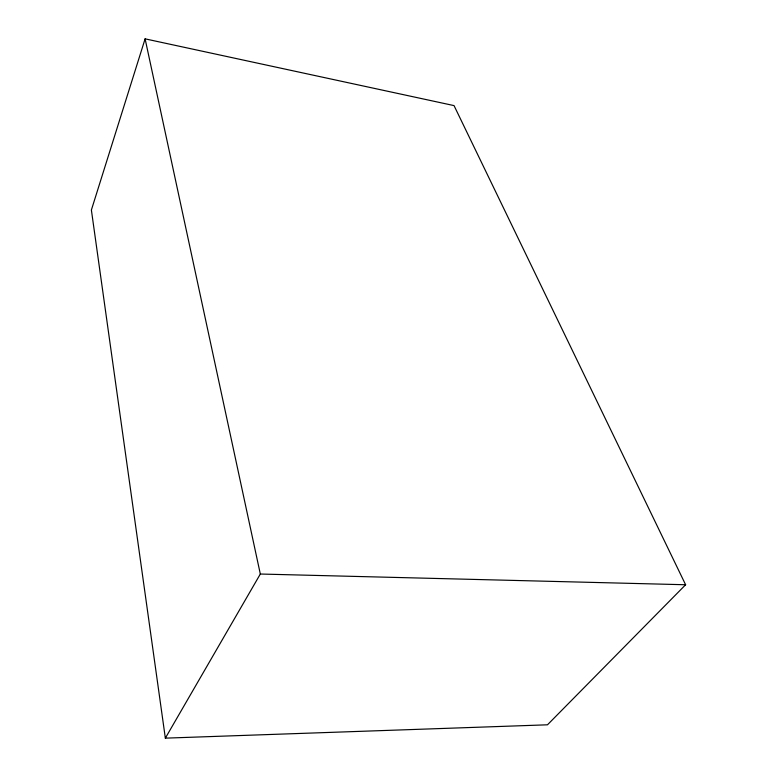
<?xml version="1.0" encoding="UTF-8"?>
<svg xmlns="http://www.w3.org/2000/svg" width="777" height="777" viewBox="0 0 777 777"><rect width="100%" height="100%" fill="white"/><g stroke="black" fill="none" stroke-linecap="round" stroke-linejoin="round"><path stroke-width="1.17" d="M145.105 38.85L91.385 210.004L165.346 738.15L547.474 724.805L685.615 584.751L454.04 105.604L145.105 38.85L260.324 574.028L165.346 738.15M260.324 574.028L685.615 584.751"/></g></svg>
